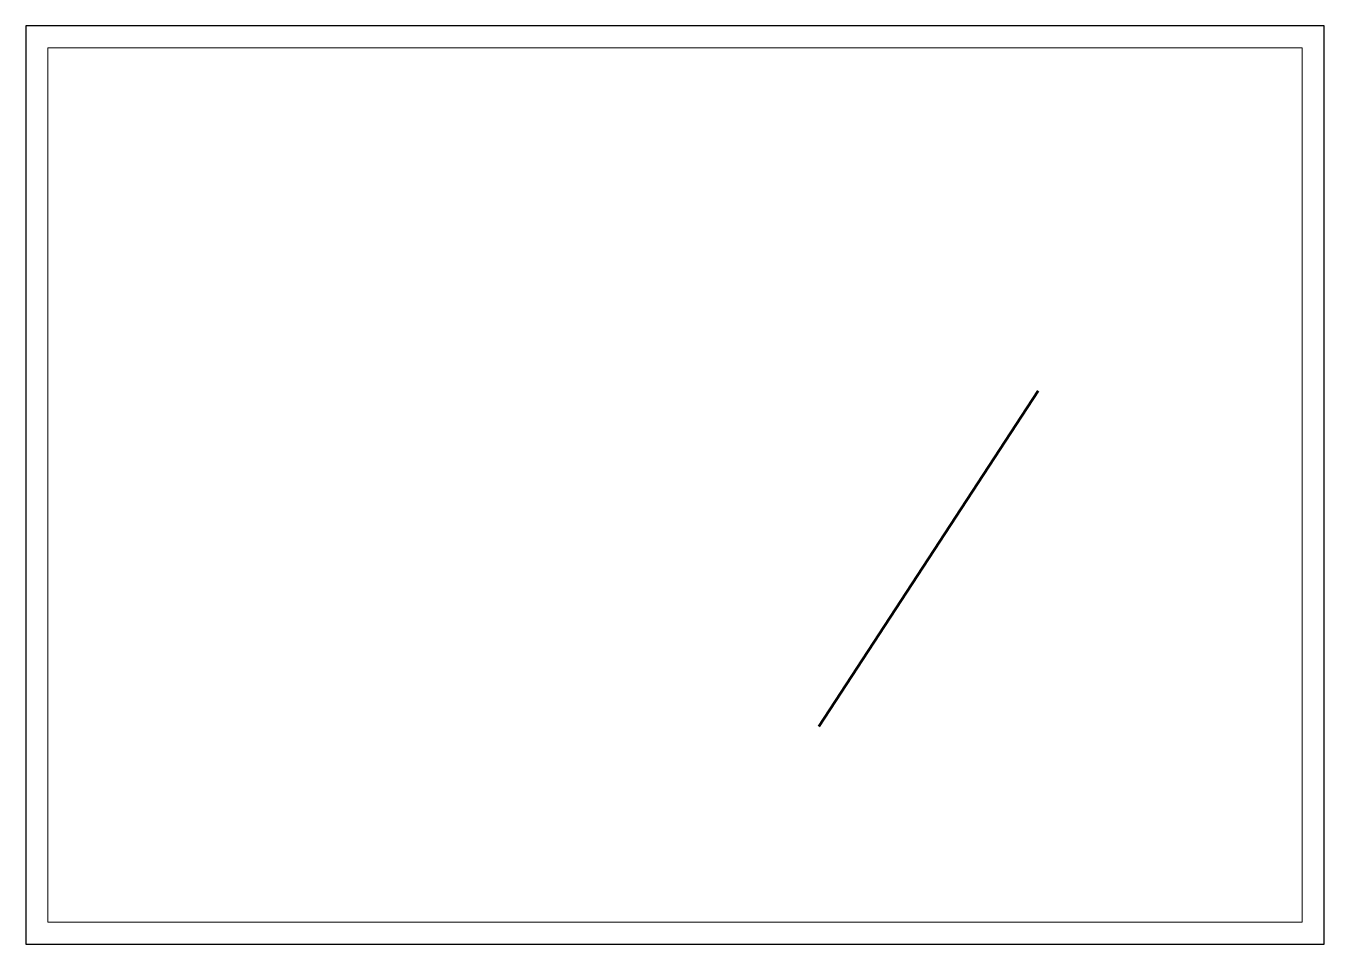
# Paper-space layout 'plot' of a CAD drawing. Extents: x 3 to 300, y -6 to 204.
# The model-space entities are those that its viewports show. They can reach past a viewport. Long polylines and large blocks are cut down to what shows.
import ezdxf

# ---------------------------------------------------------------- set-up
doc = ezdxf.new("R2010")
doc.units = 0
doc.header["$MEASUREMENT"] = 0
doc.layers.add('4', color=254, linetype='CONTINUOUS', lineweight=9)
doc.layers.add('hilfe', color=61, linetype='CONTINUOUS', lineweight=30, plot=False)

msp = doc.modelspace()

# ---------------------------------------------------------------- linework, layer by layer
at = {"layer": '4', "color": 10, "lineweight": 50}
msp.add_line((67698.4, 11952.6), (67463.1, 11592.2), dxfattribs=at)

psp = doc.layouts.new('plot')

# ---------------------------------------------------------------- linework, layer by layer
at = {"layer": 'hilfe', "linetype": 'Continuous'}
psp.add_lwpolyline([(3.36, -6.08), (300.36, -6.08), (300.36, 203.92), (3.36, 203.92)], close=True, dxfattribs=at)

# ---------------------------------------------------------------- viewports
psp.add_viewport(center=(151.86, 98.92), size=(287, 200), view_center_point=(67308.64, 11851.49), view_height=938.1077, dxfattribs=at)

doc.saveas('drawing.dxf')
